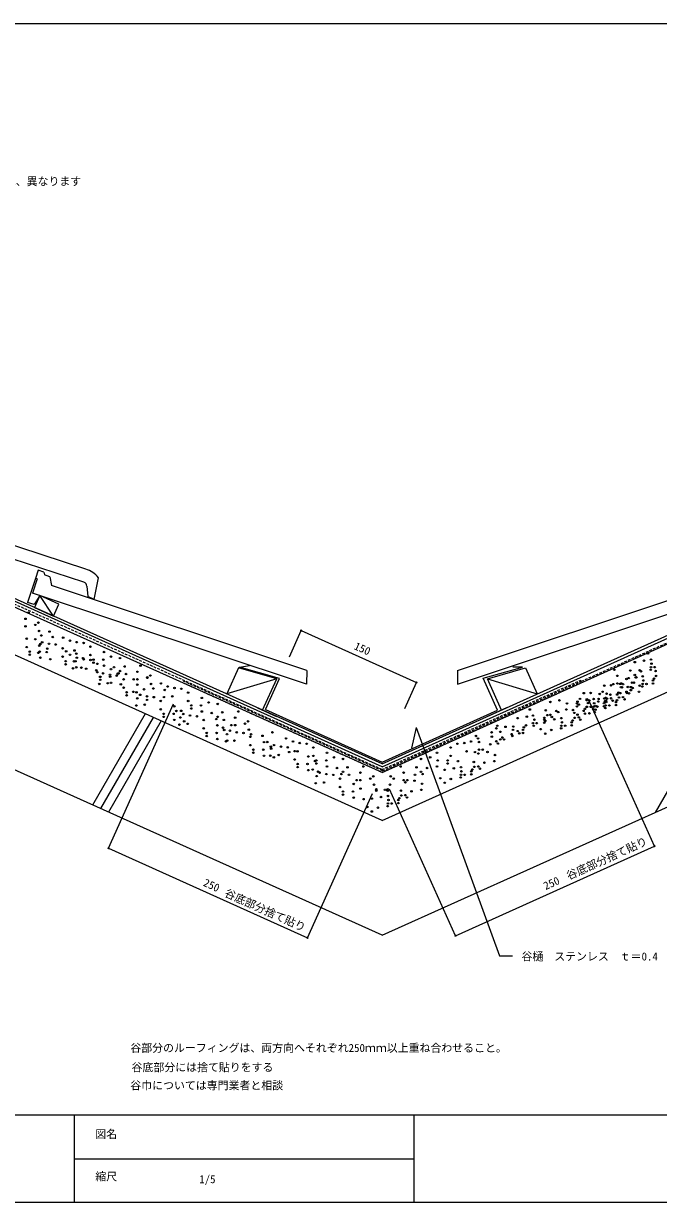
# Model space of a CAD drawing. Units: millimetres, scale not verified. Extents: x -207 to 218, y -140 to 130.
# Drawn here: x -78.9 to 66.6, y -140 to 130 of the extents above; entities that cross this region are included whole.
import ezdxf
from ezdxf.enums import TextEntityAlignment as Align

# ---------------------------------------------------------------- set-up
doc = ezdxf.new("R2010")
doc.units = ezdxf.units.MM
doc.header["$LTSCALE"] = 0.5
doc.header["$PDMODE"] = 32
doc.header["$PDSIZE"] = 0.25
doc.linetypes.add('DASHED1', pattern=[1.8, 1.2, -0.6])
for name, color, linetype, lineweight in [('0-0', 5, 'Continuous', 18), ('1-0', 7, 'Continuous', 18), ('1-1', 7, 'Continuous', 18), ('1-2', 3, 'Continuous', 18), ('1-3', 2, 'Continuous', 18), ('1-4', 7, 'Continuous', 18)]:
    doc.layers.add(name, color=color, linetype=linetype, lineweight=lineweight)
doc.styles.add('ＭＳ ゴシック', font='')
doc.styles.get('ＭＳ ゴシック').set_extended_font_data('MS Gothic')

msp = doc.modelspace()

# ---------------------------------------------------------------- linework, layer by layer
at = {"layer": '0-0'}
for p, q in [((-197.5676, 130.0135), (202.4324, 130.0135)), ((202.4324, -119.9865), (-197.5676, -119.9865)), ((-67.2973, -119.9865), (-67.2973, -139.9865)), ((10.5405, -119.9865), (10.5405, -139.9865)), ((-67.2973, -129.9865), (10.5405, -129.9865)), ((202.4324, -139.9865), (-197.5676, -139.9865))]:
    msp.add_line(p, q, dxfattribs=at)
at = {"layer": '1-0'}
for p, q in [((3.2436, -39.5395), (-192.973, 48.758)), ((3.2436, -39.5395), (204.3243, 50.9468)), ((3.2436, -40.1975), (204.3243, 50.2889)), ((3.2436, -41.5134), (204.3243, 48.973)), ((3.2436, -40.1975), (-192.973, 48.1)), ((3.2436, -41.5134), (-192.973, 46.7841)), ((3.2436, -52.4792), (208.428, 39.8538)), ((3.2436, -52.4792), (-197.0766, 37.6649)), ((3.2436, -78.7973), (218.2768, 17.9677)), ((3.2436, -78.7973), (-206.9254, 15.7788)), ((86.3212, -15.0943), (65.7931, -50.65)), ((-50.9934, -28.0726), (-63.0545, -48.9631)), ((-49.1602, -28.8975), (-61.2214, -49.788)), ((-47.3271, -29.7224), (-59.3882, -50.6129))]:
    msp.add_line(p, q, dxfattribs=at)
at = {"layer": '1-0', "linetype": 'DASHED1'}
for p, q in [((3.2436, -40.8554), (-192.973, 47.4421)), ((3.3667, -41.129), (-42.2294, -20.6108)), ((3.2436, -40.8554), (48.8397, -20.3372))]:
    msp.add_line(p, q, dxfattribs=at)
at = {"layer": '1-0', "color": 3}
for p, q in [((20.4984, -18.1417), (78.9787, 1.3044)), ((-14.0113, -18.1417), (-14.0475, -21.2911)), ((20.4984, -18.1417), (20.5346, -21.2911))]:
    msp.add_line(p, q, dxfattribs=at)
at = {"layer": '1-0', "color": 6, "linetype": 'DASHED1'}
for q in [(-42.3525, -20.9951), (48.8397, -20.9951)]:
    msp.add_line((3.2436, -41.5134), q, dxfattribs=at)
at = {"layer": '1-0', "linetype": 'DASHED1'}
msp.add_lwpolyline([(3.3667, -41.129), (48.9628, -20.6108), (204.2012, 49.2465)], dxfattribs=at)
at = {"layer": '1-0'}
for centre in [(-77.7377, -4.9309), (-78.4326, -6.3209), (-78.4326, -8.0583), (-76.174, -7.7108), (-75.479, -7.1896), (-78.1399, -10.8836), (-75.3052, -9.1008), (-74.784, -10.1433), (-72.9323, -9.2401), (-72.1778, -10.4908), (-69.8049, -10.6301), (-78.1399, -12.7948), (-76.1771, -10.9901), (-75.2849, -12.4834), (-75.0125, -12.0999), (-74.6134, -11.6851), (-73.4488, -13.1423), (-73.0497, -12.0326), (-71.486, -12.2063), (-69.9223, -13.075), (-68.2412, -11.3251), (-67.1987, -13.5837), (-66.6775, -11.6725), (-65.1138, -11.8463), (-63.55, -12.715), (-77.445, -13.8373), (-77.445, -14.5323), (-75.4821, -14.1175), (-75.1863, -13.8373), (-75.0125, -15.2273), (-73.5709, -13.9438), (-72.7538, -15.5748), (-69.9223, -14.9862), (-69.2273, -16.0287), (-69.1099, -13.7575), (-68.2333, -14.5511), (-67.3411, -16.0444), (-66.9686, -16.0287), (-66.7949, -14.2912), (-66.6696, -15.2461), (-65.2311, -15.3337), (-65.1059, -15.5936), (-63.55, -14.6262), (-63.5422, -15.7673), (-62.8551, -15.6687), (-62.8551, -16.3637), (-60.5964, -15.6687), (-60.4226, -13.9312), (-58.8589, -14.9737), (-56.774, -15.3212), (61.1621, -16.2541), (63.2471, -15.9066), (64.1674, -14.2599), (64.8624, -15.6499), (-69.2273, -16.7237), (-67.5384, -17.6785), (-66.7949, -17.4187), (-65.6272, -17.5048), (-64.5362, -17.7661), (-62.207, -18.1121), (-61.9785, -16.636), (-61.9785, -18.5472), (-60.6433, -18.8071), (-60.4226, -17.0586), (-58.8511, -17.8522), (-58.1639, -17.4061), (-57.2874, -18.8947), (-57.1215, -18.7961), (-56.774, -18.2749), (-55.7315, -17.2324), (-55.384, -18.9698), (-52.7779, -18.4486), (-52.0829, -17.0586), (56.471, -17.9915), (60.1196, -18.1653), (62.2609, -18.1027), (62.5521, -18.339), (64.8107, -17.9915), (64.8624, -17.3873), (64.9845, -16.6016), (65.7311, -17.3873), (65.9096, -18.2764), (-61.5121, -21.2395), (-61.3148, -19.6053), (-61.2835, -19.5897), (-61.2835, -20.2847), (-59.6009, -21.0657), (-59.0796, -19.1545), (-59.0249, -19.5897), (-58.8511, -20.9797), (-57.5159, -19.3283), (-56.5924, -21.3272), (-55.9522, -20.197), (-53.6466, -20.1861), (-52.8248, -21.4132), (-52.7779, -20.1861), (-50.5426, -19.7353), (-50.5192, -19.8386), (-49.8242, -19.3173), (-49.6504, -21.2285), (-47.4152, -21.1252), (54.1653, -21.6183), (55.7212, -21.5698), (56.2503, -21.2708), (57.166, -19.3815), (57.166, -21.119), (57.8061, -21.2223), (58.0347, -21.119), (58.4604, -21.2958), (59.2556, -20.0968), (59.7722, -19.9027), (60.5454, -20.9483), (60.9414, -20.9233), (61.1621, -19.2078), (61.3405, -19.7493), (61.5096, -19.729), (62.2828, -21.6433), (62.9559, -19.4926), (62.9559, -21.2301), (63.078, -20.4443), (63.8246, -21.2301), (65.3367, -20.4443), (65.3367, -21.1393), (65.5621, -20.0139), (66.0316, -19.4018), (-55.9522, -22.1082), (-55.2572, -23.1507), (-55.2572, -23.8457), (-53.7154, -23.0427), (-52.9986, -23.1507), (-52.1517, -23.7377), (-51.2611, -22.4557), (-50.588, -24.0852), (-49.1292, -22.271), (-49.0243, -24.2589), (-46.7202, -24.2526), (-46.523, -22.6185), (-45.8515, -21.8202), (-44.809, -24.0789), (-44.2878, -22.1677), (-42.7241, -22.3414), (-41.1604, -23.2102), (-38.033, -24.4264), (49.4742, -23.3557), (51.0301, -23.3072), (53.1229, -23.5295), (53.7693, -23.0333), (54.4643, -24.4233), (54.6787, -23.481), (55.5553, -23.7032), (57.1112, -23.6547), (57.4179, -23.207), (57.54, -24.3325), (57.814, -23.3557), (57.9877, -21.9658), (58.2131, -22.008), (58.4604, -24.2495), (59.2556, -23.0505), (59.3698, -23.3072), (59.5436, -21.9173), (59.8504, -23.3808), (60.2464, -21.9658), (60.2464, -22.6607), (60.6455, -22.1818), (62.1091, -23.0333), (62.9042, -21.8343), (-53.0205, -26.1701), (-52.8248, -24.5406), (-52.8232, -24.536), (-51.1093, -25.9964), (-50.5661, -24.8881), (-47.4606, -25.1276), (-47.4606, -27.0388), (-44.3332, -26.3438), (-41.1604, -25.1214), (-40.4654, -26.1638), (-40.4654, -26.8588), (-38.2067, -26.1638), (-36.4693, -25.4688), (-34.3843, -25.8163), (37.1133, -27.0873), (41.8044, -25.3499), (43.8893, -25.0024), (45.453, -27.0873), (45.6268, -25.6974), (47.8855, -25.6974), (47.8855, -26.3923), (48.0248, -25.3014), (48.3253, -25.9525), (48.5805, -24.6549), (49.7215, -26.9386), (50.1097, -24.9539), (50.1692, -24.7457), (50.1692, -26.4831), (50.4102, -25.605), (50.764, -25.0274), (51.0379, -26.4831), (51.6734, -27.0388), (51.7251, -24.6972), (51.7251, -26.4346), (51.8472, -25.6489), (52.1477, -26.3), (52.1539, -27.1124), (52.5938, -26.4346), (52.7754, -25.2669), (52.8489, -24.6799), (54.1058, -25.6489), (54.1058, -26.3438), (54.1653, -24.5719), (54.3313, -25.2184), (54.4126, -26.7649), (54.4643, -26.1607), (54.5128, -25.0932), (54.5864, -25.3749), (54.8008, -24.6064), (55.333, -26.1607), (55.7212, -24.5234), (56.0687, -25.0447), (56.845, -25.3749), (56.845, -26.0699), (57.0705, -24.9445), (58.8079, -24.7707), (-46.7656, -28.0813), (-46.7656, -28.7763), (-44.507, -28.0813), (-44.3332, -29.4713), (-43.8542, -27.4254), (-42.962, -28.9187), (-42.7695, -27.3863), (-42.2905, -28.1204), (-42.0745, -29.8187), (-40.7268, -28.4679), (-39.1631, -28.6417), (-38.033, -27.5538), (-37.5994, -29.5104), (-35.7743, -27.9013), (-34.7318, -29.2912), (-34.3843, -28.77), (-33.3419, -27.7275), (-32.9944, -29.465), (-30.3882, -28.9438), (-29.6932, -27.5538), (-27.4345, -29.8125), (34.3412, -29.0815), (36.4261, -28.734), (37.8083, -28.4773), (38.1636, -29.429), (40.4144, -28.9985), (40.4223, -29.429), (40.6288, -29.6841), (40.7619, -27.2611), (41.1172, -28.3865), (41.8044, -28.3035), (42.1519, -28.8248), (42.7138, -29.3366), (43.1944, -27.4348), (43.6342, -27.69), (44.3291, -29.0799), (46.9353, -29.6012), (46.9823, -27.2126), (47.2828, -27.8637), (47.4049, -28.9891), (48.0248, -28.255), (48.3253, -28.9062), (48.6728, -29.4274), (49.4147, -27.3863), (49.7152, -28.0375), (50.764, -27.9811), (51.9739, -27.69), (-43.1593, -30.5529), (-41.2481, -30.3791), (-37.5994, -31.4216), (-36.9044, -32.4641), (-34.6457, -32.4641), (-34.472, -30.7266), (-33.1712, -31.2604), (-32.9083, -31.7691), (-31.6075, -31.9553), (-31.2569, -30.6812), (-30.3882, -30.6812), (-30.0438, -32.3028), (-28.4801, -32.4766), (-28.1295, -30.3337), (-27.2608, -31.7237), (-21.8559, -32.3294), (28.3431, -32.3294), (29.4434, -31.4137), (29.6501, -30.8189), (30.3451, -32.2089), (31.5284, -31.0662), (33.2658, -31.7612), (33.2987, -30.9927), (34.3412, -32.0352), (34.6887, -32.5564), (35.5245, -31.7612), (35.5245, -32.4562), (35.7312, -31.1664), (36.2195, -30.7188), (37.8083, -30.2147), (37.9898, -30.8189), (38.677, -30.2147), (39.5864, -31.5953), (40.4223, -30.124), (42.0188, -31.7691), (44.2775, -31.4216), (44.3291, -30.8174), (44.4512, -30.0316), (45.1979, -30.8174), (46.7099, -30.0316), (46.7099, -30.7266), (-36.9044, -33.159), (-34.472, -33.854), (-32.4763, -34.3878), (-32.279, -32.7536), (-32.2133, -34.2015), (-30.5651, -34.214), (-26.9164, -33.3453), (-26.9164, -35.2565), (-26.7395, -32.7661), (-24.1334, -33.1136), (-23.789, -34.5615), (-23.0361, -34.5474), (-21.4724, -35.2424), (-18.7285, -33.7194), (-17.1648, -34.4144), (-15.6011, -34.7619), (-14.0373, -34.9356), (20.5245, -34.9356), (22.0882, -34.7619), (23.6519, -34.4144), (24.7523, -33.1512), (25.2157, -33.7194), (25.4473, -34.5412), (28.0535, -35.0624), (28.401, -33.3249), (29.4434, -34.3674), (29.7909, -34.8886), (30.3451, -33.9464), (30.8334, -33.4987), (31.2138, -33.9464), (32.9512, -32.7301), (33.0921, -33.1512), (40.6288, -32.6378), (-26.2214, -36.299), (-26.2214, -36.9939), (-23.9628, -36.299), (-23.789, -37.6889), (-22.3411, -37.6748), (-22.2253, -35.604), (-22.1439, -36.0407), (-20.4299, -37.5011), (-19.9087, -35.5899), (-18.345, -35.7636), (-18.0335, -36.8468), (-16.7813, -36.6324), (-16.1223, -36.6731), (-13.6539, -37.8486), (-12.4736, -35.8043), (-12.4736, -37.7155), (-9.3462, -37.0206), (15.8334, -37.0206), (18.9608, -35.8043), (18.9608, -37.7155), (22.6095, -36.6731), (24.5207, -36.8468), (25.3158, -37.1833), (25.4473, -36.2786), (26.316, -36.2786), (27.4007, -36.8359), (29.1382, -37.5308), (-21.5303, -38.0364), (-16.7813, -38.5436), (-16.0863, -39.586), (-16.0863, -40.281), (-13.8276, -39.586), (-12.0902, -38.8911), (-11.7787, -38.758), (-11.7787, -39.453), (-9.52, -38.758), (-9.3462, -40.148), (-7.7825, -38.063), (-7.0875, -40.4955), (-5.6976, -38.4105), (-4.6551, -40.3217), (-1.0065, -40.148), (7.4936, -40.148), (11.1423, -40.3217), (12.1848, -38.4105), (13.5747, -40.4955), (14.2697, -38.063), (15.8334, -40.148), (16.0072, -38.758), (18.2658, -38.758), (18.2658, -39.453), (19.7043, -40.5675), (20.6247, -38.9208), (21.3197, -40.3108), (24.2733, -39.0945), (24.3954, -40.22), (25.3158, -40.137), (25.6633, -40.6582), (26.7058, -39.2683), (28.9644, -38.9208), (-13.6539, -40.976), (-12.6271, -40.8476), (-11.7349, -42.3409), (-11.3952, -41.3235), (-11.0634, -41.5426), (-9.4996, -41.8901), (-7.9359, -42.0639), (-6.3722, -42.9326), (-6.0451, -41.8854), (-5.6976, -41.3642), (-4.3076, -42.0592), (-2.5702, -43.2754), (-1.7014, -41.5379), (-1.7014, -43.2754), (0.5572, -42.9279), (1.2522, -42.4067), (5.235, -42.4067), (5.9299, -42.9279), (8.1886, -41.5379), (8.1886, -43.2754), (9.0573, -43.2754), (10.7948, -42.0592), (12.1848, -41.3642), (12.5323, -41.8854), (16.5769, -42.8261), (17.6193, -40.9149), (19.0093, -42.9999), (21.268, -42.6524), (21.3197, -42.0482), (21.4417, -41.2624), (22.1884, -42.0482), (23.7004, -41.2624), (23.7004, -41.9574), (23.9258, -40.832), (-11.9321, -43.9751), (-10.0209, -43.8013), (-6.3722, -44.8438), (-5.6773, -45.8863), (-3.4186, -45.8863), (-3.2448, -44.1488), (-1.6811, -45.1913), (1.426, -44.3179), (1.9338, -45.7078), (1.9472, -45.3603), (3.9154, -45.4949), (4.54, -45.3603), (4.5534, -45.7078), (5.0612, -44.3179), (7.564, -45.6687), (8.6065, -43.7575), (9.9965, -45.8424), (10.6915, -43.41), (12.2552, -45.4949), (12.4289, -44.105), (17.6193, -43.8686), (-5.6773, -46.5812), (-3.2448, -47.2762), (-0.9861, -47.6237), (0.9101, -47.4891), (2.995, -47.1416), (4.6104, -46.8849), (4.6104, -48.6224), (4.7325, -47.8366), (5.4791, -48.6224), (6.9911, -47.8366), (6.9911, -48.5316), (7.2166, -47.4061), (7.6861, -46.7941), (8.6065, -46.7112), (8.954, -47.2324), (-0.1324, -49.4003), (0.9101, -50.4428), (2.3, -49.574), (4.5587, -49.2265)]:
    msp.add_circle(centre, 0.1737, dxfattribs=at)
at = {"layer": '1-1'}
for p, q in [((-72, -5.6799), (-75.1462, -0.9744)), ((-25.3096, -26.6906), (-20.9324, -28.6603)), ((31.7968, -26.6906), (27.4196, -28.6603))]:
    msp.add_line(p, q, dxfattribs=at)
msp.add_lwpolyline([(-72, -5.6799), (-70.7689, -2.9441), (-75.1462, -0.9744), (-76.3773, -3.7101)], close=True, dxfattribs=at)
at = {"layer": '1-2'}
for p, q in [((-64.6282, 5.0749), (-123.5722, 24.3)), ((-65.0353, 2.0521), (-127.925, 22.5642)), ((-75.7813, 2.8199), (-76.8542, -0.4064)), ((-75.5298, 4.844), (-76.1609, 2.9461)), ((-75.7813, 2.8199), (-76.1609, 2.9461)), ((-74.2014, 4.4022), (-75.5298, 4.844)), ((-74.2014, 4.4022), (-74.0837, 3.7307)), ((-72.8724, 3.328), (-74.0837, 3.7307)), ((-72.8724, 3.328), (-72.4915, 1.3044)), ((-62.6859, -1.8697), (-61.7133, 3.0723)), ((-14.0113, -18.1417), (-72.4915, 1.3044)), ((-64.3484, 1.1799), (-64.159, -1.2264)), ((-14.0475, -21.2911), (-76.8542, -0.4064)), ((-62.6859, -1.8697), (-64.159, -1.2264)), ((20.5346, -21.2911), (83.3413, -0.4064))]:
    msp.add_line(p, q, dxfattribs=at)
at = {"layer": '1-2', "color": 7}
for p, q in [((-76.1609, 2.9461), (-77.991, -2.5576)), ((-75.5298, 4.844), (-76.1609, 2.9461))]:
    msp.add_line(p, q, dxfattribs=at)
msp.add_lwpolyline([(-75.1461, -0.9744), (-76.4728, -3.0624), (-77.991, -2.5576)], dxfattribs=at)
at = {"layer": '1-2'}
for centre, radius, start, end in [((-66.4236, -0.6613), 6.0106, 38.40166, 72.6198), ((-65.3453, 1.1014), 1, 4.5006, 71.93536)]:
    msp.add_arc(centre, radius, start, end, dxfattribs=at)
at = {"layer": '1-3'}
for p, q in [((-29.382, -17.3712), (-27.0961, -17.013)), ((-20.206, -19.9834), (-29.382, -17.3712)), ((-23.4194, -27.1242), (-20.206, -19.9834))]:
    msp.add_line(p, q, dxfattribs=at)
at = {"layer": '1-3', "color": 7}
for p, q in [((-20.8846, -20.052), (-32.3213, -23.5353)), ((27.3718, -20.052), (38.8085, -23.5353))]:
    msp.add_line(p, q, dxfattribs=at)
for points in [[(-24.114, -27.2286), (-20.8846, -20.052), (-29.6331, -17.5616), (-32.3213, -23.5353)], [(30.6012, -27.2286), (27.3718, -20.052), (36.1203, -17.5616), (38.8085, -23.5353)]]:
    msp.add_lwpolyline(points, dxfattribs=at)
at = {"layer": '1-3'}
for points in [[(29.6811, -27.2256), (26.3961, -19.9256), (35.4252, -17.3553), (33.2261, -17.3553)], [(-23.4194, -27.1242), (3.2436, -39.1225), (29.6811, -27.2256)]]:
    msp.add_lwpolyline(points, dxfattribs=at)
at = {"layer": '1-4'}
for p, q in [((-17.9615, -14.9956), (-15.2605, -8.9935)), ((-15.2605, -8.9935), (11.1671, -20.8859)), ((8.4662, -26.888), (11.1671, -20.8859)), ((-59.3966, -58.8709), (-44.5148, -25.8003)), ((65.6704, -58.3967), (50.5546, -24.8062)), ((11.0974, -31.1973), (9.9719, -35.9116)), ((11.0974, -31.1973), (30.1407, -83.5183)), ((20.0743, -78.915), (4.9586, -45.3244)), ((-13.8005, -79.3891), (1.0812, -46.3186)), ((-59.3966, -58.8709), (-13.8005, -79.3891)), ((20.0743, -78.915), (65.6704, -58.3967)), ((30.1407, -83.5183), (33.1317, -83.5183))]:
    msp.add_line(p, q, dxfattribs=at)
for p in [(-15.2605, -8.9935), (11.1671, -20.8859), (-59.3966, -58.8709), (65.6704, -58.3967), (-13.8005, -79.3891), (20.0743, -78.915)]:
    msp.add_point(p, dxfattribs=at)

# ---------------------------------------------------------------- texts
at = {"layer": '0-0', "color": 7, "style": 'ＭＳ ゴシック'}
for s, p in [('図名', (-62.4324, -125.7973)), ('縮尺', (-62.4324, -135.527)), ('1/5', (-38.6278, -136.1375))]:
    msp.add_text(s, height=1.833, dxfattribs=at).set_placement(p, align=Align.BOTTOM_LEFT)
at = {"layer": '1-0', "style": 'ＭＳ ゴシック'}
msp.add_text('※\u3000地域により瓦桟木の大きさは、異なります', height=1.833, dxfattribs=at).set_placement((-118.1527, 92.4113), align=Align.BOTTOM_LEFT)
at = {"layer": '1-4', "style": 'ＭＳ ゴシック'}
for s, rotation, p in [('150', 335.772, (-3.5514, -13.7143)), ('谷底部分捨て貼り', 24.228, (46.2167, -66.6287)), ('250', 335.772, (-38.1032, -67.9046)), ('250', 24.228, (40.9573, -68.9693)), ('谷底部分捨て貼り', 335.772, (-33.2376, -70.2836))]:
    msp.add_text(s, height=1.833, rotation=rotation, dxfattribs=at).set_placement(p, align=Align.BOTTOM_LEFT)
for s, p in [('谷樋\u3000ステンレス\u3000ｔ＝0.4', (35.1995, -85.1262)), ('谷部分のルーフィングは、両方向へそれぞれ250ｍｍ以上重ね合わせること。', (-54.4099, -106.0717)), ('谷底部分には捨て貼りをする', (-54.13, -110.5121)), ('谷巾については専門業者と相談', (-54.4146, -114.6641))]:
    msp.add_text(s, height=1.833, dxfattribs=at).set_placement(p, align=Align.BOTTOM_LEFT)

doc.saveas('drawing.dxf')
